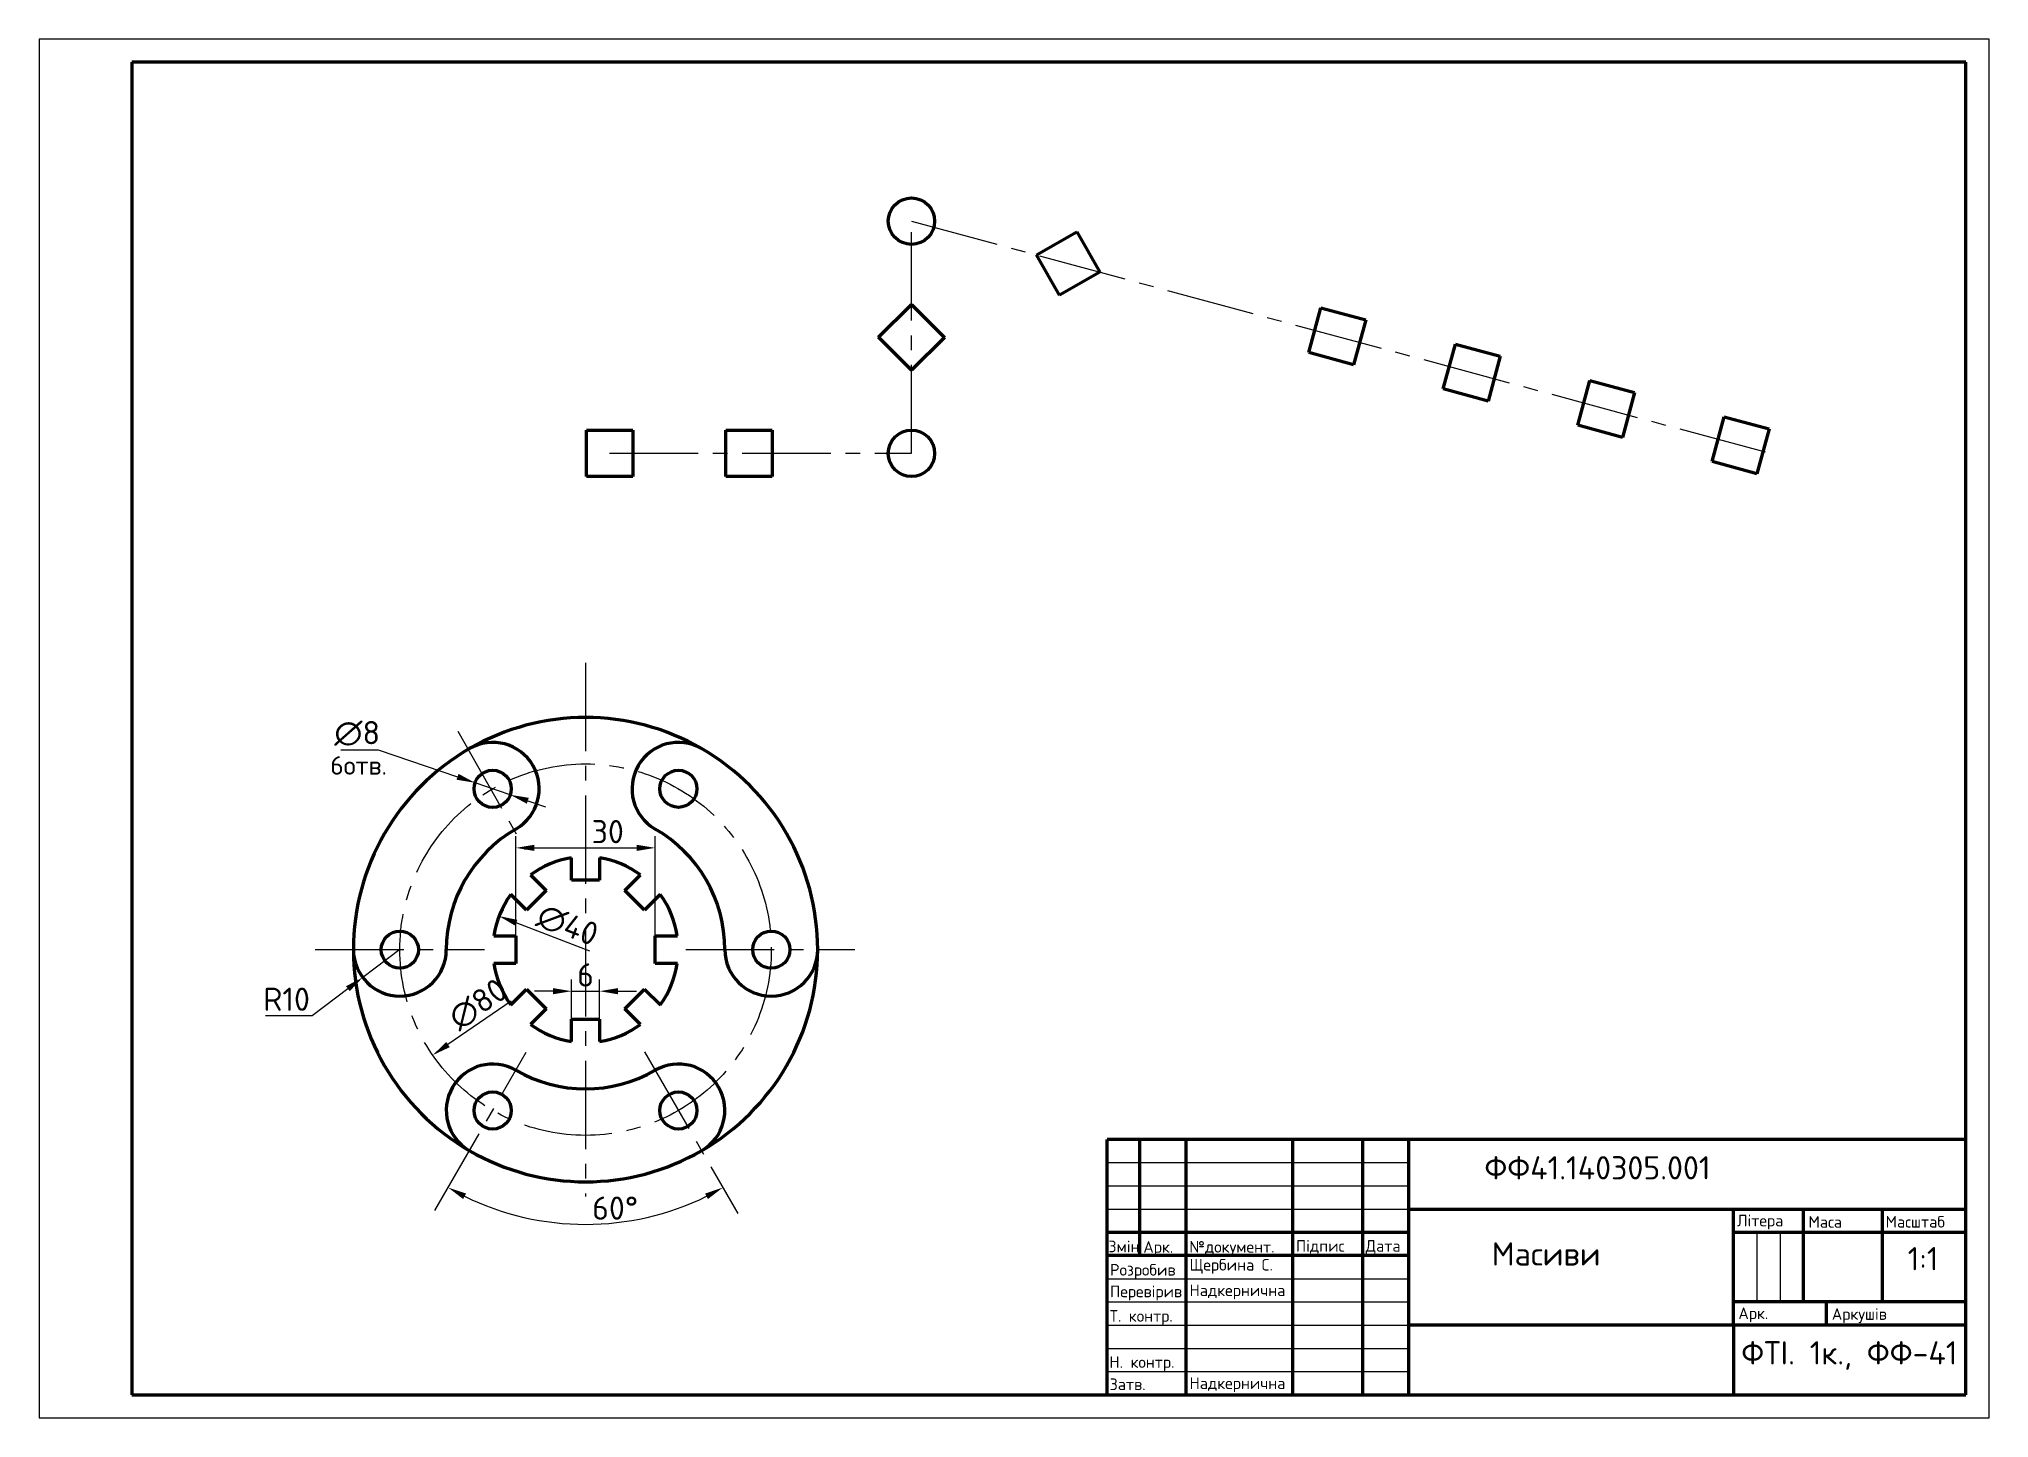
# Paper-space layout 'Layout3' of a CAD drawing. Header units: millimetres. Extents: x 0 to 420, y 0 to 297.
import ezdxf

# ---------------------------------------------------------------- set-up
doc = ezdxf.new("R2010")
doc.units = ezdxf.units.MM
doc.linetypes.add('CENTER2', pattern=[28.575, 19.05, -3.175, 3.175, -3.175])
doc.layers.get('0').update_dxf_attribs({"color": 31})
for name, color, linetype in [('dim', 171, 'Continuous'), ('osi', 51, 'CENTER2'), ('r-text', 45, 'Continuous')]:
    doc.layers.add(name, color=color, linetype=linetype)
for name, color, linetype, lineweight in [('kontyr', 123, 'Continuous', 70), ('r-kontyr', 93, 'Continuous', 70), ('r-tonka', 151, 'Continuous', 25)]:
    doc.layers.add(name, color=color, linetype=linetype, lineweight=lineweight)
doc.styles.add('ДСТУ', font='isocpeur.ttf', dxfattribs={"height": 5})
doc.dimstyles.new('ДСТУ', dxfattribs={"dimtxt": 2.5, "dimasz": 4, "dimexe": 2.5, "dimexo": 0, "dimgap": 1, "dimtad": 1, "dimtoh": 1, "dimtxsty": 'ДСТУ', "dimcen": 2.5, "dimadec": 0, "dimazin": 0, "dimtfac": 1, "dimtmove": 0, "dimatfit": 3, "dimfxl": 1, "dimarcsym": 0})

# ---------------------------------------------------------------- blocks, each defined once
blk = doc.blocks.new('*U42')
at = {"layer": 'kontyr'}
for centre in [(-7.5, 14.64), (-27.5, -20)]:
    blk.add_circle(centre, 4, dxfattribs=at)
for centre, radius, start, end in [((12.5, -20), 50, 60, 180), ((-7.5, 14.64), 10, 300, 120), ((12.5, -20), 30, 120, 180), ((-27.5, -20), 10, 180, 0)]:
    blk.add_arc(centre, radius, start, end, dxfattribs=at)
blk = doc.blocks.new('*U44')
at = {"layer": 'kontyr', "color": 0, "linetype": 'ByBlock', "lineweight": -2, "transparency": 16777216}
blk.add_blockref('*U42', (123.48, 98.6), dxfattribs=at)
for p, rotation in [((159.55, 79.43), 240), ((124.91, 57.78), 120)]:
    blk.add_blockref('*U42', p, dxfattribs=dict(at, rotation=rotation))
blk = doc.blocks.new('*U45')
at = {"layer": 'kontyr'}
for p, q in [((-2.39, -1.43), (2.39, -1.43)), ((2.39, -1.43), (2.39, -4.43)), ((2.39, -7.43), (-2.39, -7.43)), ((2.39, -4.43), (2.39, -7.43))]:
    blk.add_line(p, q, dxfattribs=at)
blk.add_arc((17.39, -4.43), 20, 143.6269, 171.3731, dxfattribs=at)
blk = doc.blocks.new('*U46')
at = {"layer": 'kontyr', "color": 0, "linetype": 'ByBlock', "lineweight": -2, "transparency": 16777216}
for p, rotation in [((126.81, 94.03), 315.0000000000001), ((140.41, 95.99), 270.0000000000001), ((151.4, 87.76), 225), ((153.36, 74.17), 180), ((120.55, 69.44), 44.99999999999999), ((145.14, 63.18), 135), ((131.55, 61.22), 90)]:
    blk.add_blockref('*U45', p, dxfattribs=dict(at, rotation=rotation))
blk.add_blockref('*U45', (118.59, 83.03), dxfattribs=at)
blk = doc.blocks.new('*U47')
at = {"layer": 'kontyr'}
for p, q in [((-5, 5), (5, 5)), ((-5, -5), (-5, 5)), ((5, 5), (5, -5)), ((5, -5), (-5, -5))]:
    blk.add_line(p, q, dxfattribs=at)
blk = doc.blocks.new('*U49')
at = {"layer": 'kontyr'}
blk.add_circle((0, 0), 5, dxfattribs=at)
blk = doc.blocks.new('*U50')
at = {"layer": 'kontyr'}
for p, q in [((-7.09, 0), (0, 7.06)), ((0, 7.06), (7.06, -0.03)), ((-0.03, -7.09), (-7.09, 0)), ((7.06, -0.03), (-0.03, -7.09))]:
    blk.add_line(p, q, dxfattribs=at)
blk = doc.blocks.new('*U48')
at = {"layer": 'kontyr', "color": 0, "linetype": 'ByBlock', "lineweight": -2, "transparency": 16777216}
for name, p, rotation in [('*U49', (187.91, 257.76), 344.8759926916894), ('*U50', (221.7, 248.63), 344.8759926916894), ('*U50', (187.91, 232.76), 90.00000000000001), ('*U47', (279.62, 232.98), 344.8759926916894), ('*U47', (308.58, 225.15), 344.8759926916894), ('*U47', (337.54, 217.32), 344.8759926916894), ('*U47', (366.5, 209.5), 344.8759926916894)]:
    blk.add_blockref(name, p, dxfattribs=dict(at, rotation=rotation))
for name, p in [('*U47', (122.91, 207.76)), ('*U47', (152.91, 207.76)), ('*U49', (187.91, 207.76))]:
    blk.add_blockref(name, p, dxfattribs=at)
blk = doc.blocks.new('*D53')
at = {"layer": 'Defpoints', "color": 0, "transparency": 16777216}
for p in [(77.72, 100.87), (69.72, 94.87)]:
    blk.add_point(p, dxfattribs=at)
at = {"layer": 'dim', "color": 0, "lineweight": -2, "transparency": 16777216}
for p, q in [((77.72, 100.87), (69.72, 94.87)), ((58.82, 86.69), (66.52, 92.47)), ((48.82, 86.69), (58.82, 86.69))]:
    blk.add_line(p, q, dxfattribs=at)
at = {"layer": 'dim', "color": 0, "transparency": 16777216}
blk.add_solid([(66.12, 93), (66.92, 91.94), (69.72, 94.87)], dxfattribs=at)
at = {"layer": 'dim', "color": 0, "transparency": 16777216, "insert": (53.32, 90.19), "char_height": 5, "attachment_point": 5, "style": 'ДСТУ'}
blk.add_mtext('R10', dxfattribs=at)
blk = doc.blocks.new('*D54')
at = {"layer": 'Defpoints', "color": 0, "transparency": 16777216}
for p in [(93.93, 136.8), (101.5, 134.22)]:
    blk.add_point(p, dxfattribs=at)
at = {"layer": 'dim', "color": 0, "lineweight": -2, "transparency": 16777216}
for p, q in [((65.03, 143.94), (73.03, 143.94)), ((73.03, 143.94), (90.15, 138.1)), ((101.5, 134.22), (93.93, 136.8)), ((105.29, 132.93), (109.07, 131.64))]:
    blk.add_line(p, q, dxfattribs=at)
at = {"layer": 'dim', "color": 0, "transparency": 16777216}
for points in [[(90.36, 138.73), (89.93, 137.47), (93.93, 136.8)], [(105.5, 133.56), (105.07, 132.3), (101.5, 134.22)]]:
    blk.add_solid(points, dxfattribs=at)
at = {"layer": 'dim', "color": 0, "transparency": 16777216, "insert": (68.53, 147.44), "char_height": 5, "attachment_point": 5, "style": 'ДСТУ'}
blk.add_mtext('∅8', dxfattribs=at)
blk = doc.blocks.new('*D55')
at = {"layer": 'Defpoints', "color": 0, "transparency": 16777216}
for p in [(132.72, 122.79), (102.72, 103.87), (132.72, 103.87)]:
    blk.add_point(p, dxfattribs=at)
at = {"layer": 'dim', "color": 0, "lineweight": -2, "transparency": 16777216}
for p, q in [((102.72, 103.87), (102.72, 125.29)), ((106.72, 122.79), (128.72, 122.79)), ((132.72, 103.87), (132.72, 125.29))]:
    blk.add_line(p, q, dxfattribs=at)
at = {"layer": 'dim', "color": 0, "transparency": 16777216}
for points in [[(106.72, 123.46), (106.72, 122.13), (102.72, 122.79)], [(128.72, 123.46), (128.72, 122.13), (132.72, 122.79)]]:
    blk.add_solid(points, dxfattribs=at)
at = {"layer": 'dim', "color": 0, "transparency": 16777216, "insert": (117.72, 126.29), "char_height": 5, "attachment_point": 5, "style": 'ДСТУ'}
blk.add_mtext('   30', dxfattribs=at)
blk = doc.blocks.new('*D57')
at = {"layer": 'Defpoints', "color": 0, "transparency": 16777216}
for p in [(150.64, 123.6), (84.8, 78.15)]:
    blk.add_point(p, dxfattribs=at)
at = {"layer": 'dim', "color": 0, "lineweight": -2, "transparency": 16777216}
blk.add_line((101.67, 89.79), (88.09, 80.42), dxfattribs=at)
at = {"layer": 'dim', "color": 0, "transparency": 16777216}
blk.add_solid([(87.71, 80.97), (88.47, 79.87), (84.8, 78.15)], dxfattribs=at)
at = {"layer": 'dim', "color": 0, "transparency": 16777216, "insert": (94.54, 89.12), "char_height": 5, "attachment_point": 5, "rotation": 34.6193, "style": 'ДСТУ'}
blk.add_mtext('∅80', dxfattribs=at)
blk = doc.blocks.new('*D58')
at = {"layer": 'Defpoints', "color": 0, "transparency": 16777216}
for p in [(99.07, 108.1), (136.37, 93.64)]:
    blk.add_point(p, dxfattribs=at)
at = {"layer": 'dim', "color": 0, "lineweight": -2, "transparency": 16777216}
blk.add_line((118.65, 100.51), (102.8, 106.65), dxfattribs=at)
at = {"layer": 'dim', "color": 0, "transparency": 16777216}
blk.add_solid([(103.04, 107.28), (102.56, 106.03), (99.07, 108.1)], dxfattribs=at)
at = {"layer": 'dim', "color": 0, "transparency": 16777216, "insert": (113.85, 106.12), "char_height": 5, "attachment_point": 5, "rotation": 338.8128, "style": 'ДСТУ'}
blk.add_mtext('∅40', dxfattribs=at)
blk = doc.blocks.new('*D61')
at = {"layer": 'Defpoints', "color": 0, "transparency": 16777216}
for p in [(104.96, 78.77), (130.43, 78.85), (85.28, 44.69), (107.44, 42.6), (150.53, 44.04)]:
    blk.add_point(p, dxfattribs=at)
at = {"layer": 'dim', "color": 0, "lineweight": -2, "transparency": 16777216}
blk.add_arc((117.72, 100.87), 59.17, 243.8742, 296.1258, dxfattribs=at)
at = {"layer": 'dim', "color": 0, "transparency": 16777216}
for points in [[(91.35, 47.16), (91.98, 48.34), (88.13, 49.63)], [(143.46, 48.34), (144.08, 47.16), (147.3, 49.63)]]:
    blk.add_solid(points, dxfattribs=at)
at = {"layer": 'dim', "color": 0, "transparency": 16777216, "insert": (117.72, 45.2), "char_height": 5, "attachment_point": 5, "style": 'ДСТУ'}
blk.add_mtext('    60° ', dxfattribs=at)
blk = doc.blocks.new('*D62')
at = {"layer": 'Defpoints', "color": 0, "transparency": 16777216}
for p in [(120.72, 91.92), (114.72, 85.87), (120.72, 85.87)]:
    blk.add_point(p, dxfattribs=at)
at = {"layer": 'dim', "color": 0, "lineweight": -2, "transparency": 16777216}
for p, q in [((114.72, 85.87), (114.72, 94.42)), ((120.72, 85.87), (120.72, 94.42)), ((110.72, 91.92), (106.72, 91.92)), ((114.72, 91.92), (120.72, 91.92)), ((124.72, 91.92), (128.72, 91.92))]:
    blk.add_line(p, q, dxfattribs=at)
at = {"layer": 'dim', "color": 0, "transparency": 16777216}
for points in [[(110.72, 92.59), (110.72, 91.26), (114.72, 91.92)], [(124.72, 92.59), (124.72, 91.26), (120.72, 91.92)]]:
    blk.add_solid(points, dxfattribs=at)
at = {"layer": 'dim', "color": 0, "transparency": 16777216, "insert": (117.72, 95.42), "char_height": 5, "attachment_point": 5, "style": 'ДСТУ'}
blk.add_mtext('6', dxfattribs=at)

psp = doc.layouts.new('Layout3')

# ---------------------------------------------------------------- linework, layer by layer
for p, q in [((230, 60), (230, 60)), ((365, 45), (365, 45)), ((230, 35), (230, 35)), ((230, 35), (230, 35)), ((230, 35), (230, 35)), ((230, 35), (230, 35)), ((380, 25), (380, 25)), ((415, 20), (415, 20)), ((247, 5), (247, 5)), ((247, 5), (247, 5)), ((247, 5), (247, 5)), ((247, 5), (247, 5)), ((247, 5), (247, 5)), ((247, 5), (247, 5)), ((247, 5), (247, 5))]:
    psp.add_line(p, q)
at = {"layer": 'kontyr'}
psp.add_line((365, 20), (365, 5), dxfattribs=at)
at = {"layer": 'osi'}
for p, q in [((117.718, 162.678), (117.718, 47.704)), ((90.203, 147.908), (104.718, 122.461)), ((59.494, 100.871), (95.941, 100.871)), ((139.294, 100.871), (175.741, 100.871)), ((85.279, 44.686), (104.96, 78.774)), ((130.429, 78.854), (150.531, 44.036))]:
    psp.add_line(p, q, dxfattribs=at)
psp.add_lwpolyline([(122.91, 207.764), (187.91, 207.764), (187.91, 257.764), (372.91, 207.764)], dxfattribs=at)
psp.add_circle((117.718, 100.871), 40, dxfattribs=at)
at = {"layer": 'r-kontyr'}
for p, q in [((415, 292), (20, 292)), ((20, 292), (20, 5)), ((415, 5), (415, 292)), ((229.986, 60.006), (229.986, 5.006)), ((415.086, 60), (230.086, 60)), ((237, 60), (237, 35)), ((247, 60), (247, 5)), ((270, 60), (270, 5)), ((285.086, 60), (285.086, 5)), ((295, 60), (295, 5)), ((295, 45), (415, 45)), ((365, 20), (365, 45)), ((380, 45), (380, 25)), ((397, 45), (397, 25)), ((230, 40), (295, 40)), ((365, 40), (415, 40)), ((295, 35), (230, 35)), ((415, 25), (365, 25)), ((385, 20), (385, 25)), ((415, 20), (295, 20)), ((20, 5), (415, 5))]:
    psp.add_line(p, q, dxfattribs=at)
at = {"layer": 'r-tonka'}
for p, q in [((420, 297), (0, 297)), ((0, 297), (0, 0)), ((420, 0), (420, 297)), ((230.086, 55), (295.086, 55)), ((289.608, 55), (289.608, 55)), ((229.961, 50.002), (294.961, 50.002)), ((229.993, 45.002), (294.993, 45.002)), ((370, 40), (370, 25)), ((375, 40), (375, 25)), ((229.986, 30.002), (294.986, 30.002)), ((229.992, 25.002), (294.992, 25.002)), ((229.999, 20.002), (294.999, 20.002)), ((230.005, 15.002), (295.005, 15.002)), ((229.961, 10.002), (294.961, 10.002)), ((0, 0), (420, 0))]:
    psp.add_line(p, q, dxfattribs=at)

# ---------------------------------------------------------------- block references
at = {"layer": 'kontyr'}
for name, p in [('*U48', (0, 0)), ('*U44', (-18.258, 22.268)), ('*U46', (-18.258, 22.268))]:
    psp.add_blockref(name, p, dxfattribs=at)

# ---------------------------------------------------------------- texts
at = {"layer": 'dim', "insert": (62.724, 142.554), "char_height": 4, "attachment_point": 1, "style": 'ДСТУ'}
psp.add_mtext_dynamic_manual_height_columns('6отв.', width=7.9594, gutter_width=25, heights=[0], dxfattribs=at)
at = {"layer": 'osi', "attachment_point": 1, "style": 'ДСТУ'}
for s, width, heights, insert, char_height in [('ФФ41.140305.001', 83.09454, [0], (311.317, 56.384), 5), ('Масиви', 47.32087, [7.631], (312.902, 37.832), 5), ('Щербина С.', 23, [0], (247.799, 34.246), 2.5), ('1:1', 11.08446, [0], (402.484, 36.812), 5), ('Надкернична', 19.44294, [0], (247.799, 28.746), 2.5), ('ФТІ. 1к., ФФ-41', 48.80737, [0], (366.639, 16.535), 5), ('Надкернична', 19.44294, [0], (247.799, 8.745), 2.5)]:
    psp.add_mtext_dynamic_manual_height_columns(s, width=width, gutter_width=25, heights=heights, dxfattribs=dict(at, insert=insert, char_height=char_height))
at = {"layer": 'r-text', "char_height": 2.5, "attachment_point": 1, "style": 'ДСТУ'}
for s, width, gutter_width, insert in [('Літера', 10, 12.5, (365.719, 43.779)), ('Маса', 10, 12.5, (381.112, 43.478)), ('Масштаб', 10, 12.5, (397.723, 43.506)), ('Змін', 10, 25, (230.326, 38.19)), ('Арк.', 10, 12.5, (237.848, 38.089)), ('\\pxi-3,l4,t4;№документ.', 22.4284, 12.5, (245.257, 38.112)), ('Підпис', 10, 12.5, (270.72, 38.315)), ('Розробив', 12.31071, 12.5, (230.674, 33.162)), ('Перевірив', 10, 12.5, (230.674, 28.501)), ('Т. контр.', 14.47953, 12.5, (230.616, 23.236)), ('Арк.', 10, 12.5, (366.016, 23.807)), ('Аркушів', 10, 12.5, (386.146, 23.642)), ('Н. контр.', 14.84177, 12.5, (230.536, 13.293)), ('Затв.', 10, 12.5, (230.598, 8.514))]:
    psp.add_mtext_dynamic_manual_height_columns(s, width=width, gutter_width=gutter_width, heights=[0], dxfattribs=dict(at, insert=insert))
at = {"layer": 'r-text', "insert": (285.727, 38.315), "char_height": 2.5, "attachment_point": 1, "style": 'ДСТУ'}
psp.add_mtext('Дата', dxfattribs=at)

# ---------------------------------------------------------------- dimensions: what is measured, and where the dimension line sits
at = {"layer": 'dim'}
for p1, p2, picture, middle in [((101.503, 134.22), (93.932, 136.804), '*D54', (68.534, 143.936)), ((150.635, 123.596), (84.8, 78.146), '*D57', (96.527, 86.242)), ((136.366, 93.643), (99.069, 108.1), '*D58', (112.589, 102.859))]:
    dim = psp.add_diameter_dim_2p(p1=p1, p2=p2, dimstyle='ДСТУ', dxfattribs=at)
    dim.commit()
    dim.dimension.update_dxf_attribs({"geometry": picture, "text_midpoint": middle, "dimtype": 163})
dim = psp.add_linear_dim(base=(132.718, 122.794), p1=(102.718, 103.871), p2=(132.718, 103.871), text='   <>', dimstyle='ДСТУ', dxfattribs=at)
dim.commit()
dim.dimension.update_dxf_attribs({"geometry": '*D55', "text_midpoint": (117.718, 126.294)})
dim = psp.add_radius_dim(center=(77.718, 100.871), mpoint=(69.719, 94.869), dimstyle='ДСТУ', dxfattribs=at)
dim.commit()
dim.dimension.update_dxf_attribs({"geometry": '*D53', "text_midpoint": (53.319, 86.691), "dimtype": 164})
dim = psp.add_linear_dim(base=(120.718, 91.923), p1=(114.718, 85.871), p2=(120.718, 85.871), dimstyle='ДСТУ', dxfattribs=at)
dim.commit()
dim.dimension.update_dxf_attribs({"geometry": '*D62', "text_midpoint": (117.718, 95.423)})
dim = psp.add_angular_dim_2l(base=(107.443, 42.603), line1=((130.429, 78.854), (150.531, 44.036)), line2=((85.279, 44.686), (104.96, 78.774)), text='    <> ', dimstyle='ДСТУ', dxfattribs=at)
dim.commit()
dim.dimension.update_dxf_attribs({"geometry": '*D61', "text_midpoint": (117.718, 45.204)})

doc.saveas('drawing.dxf')
